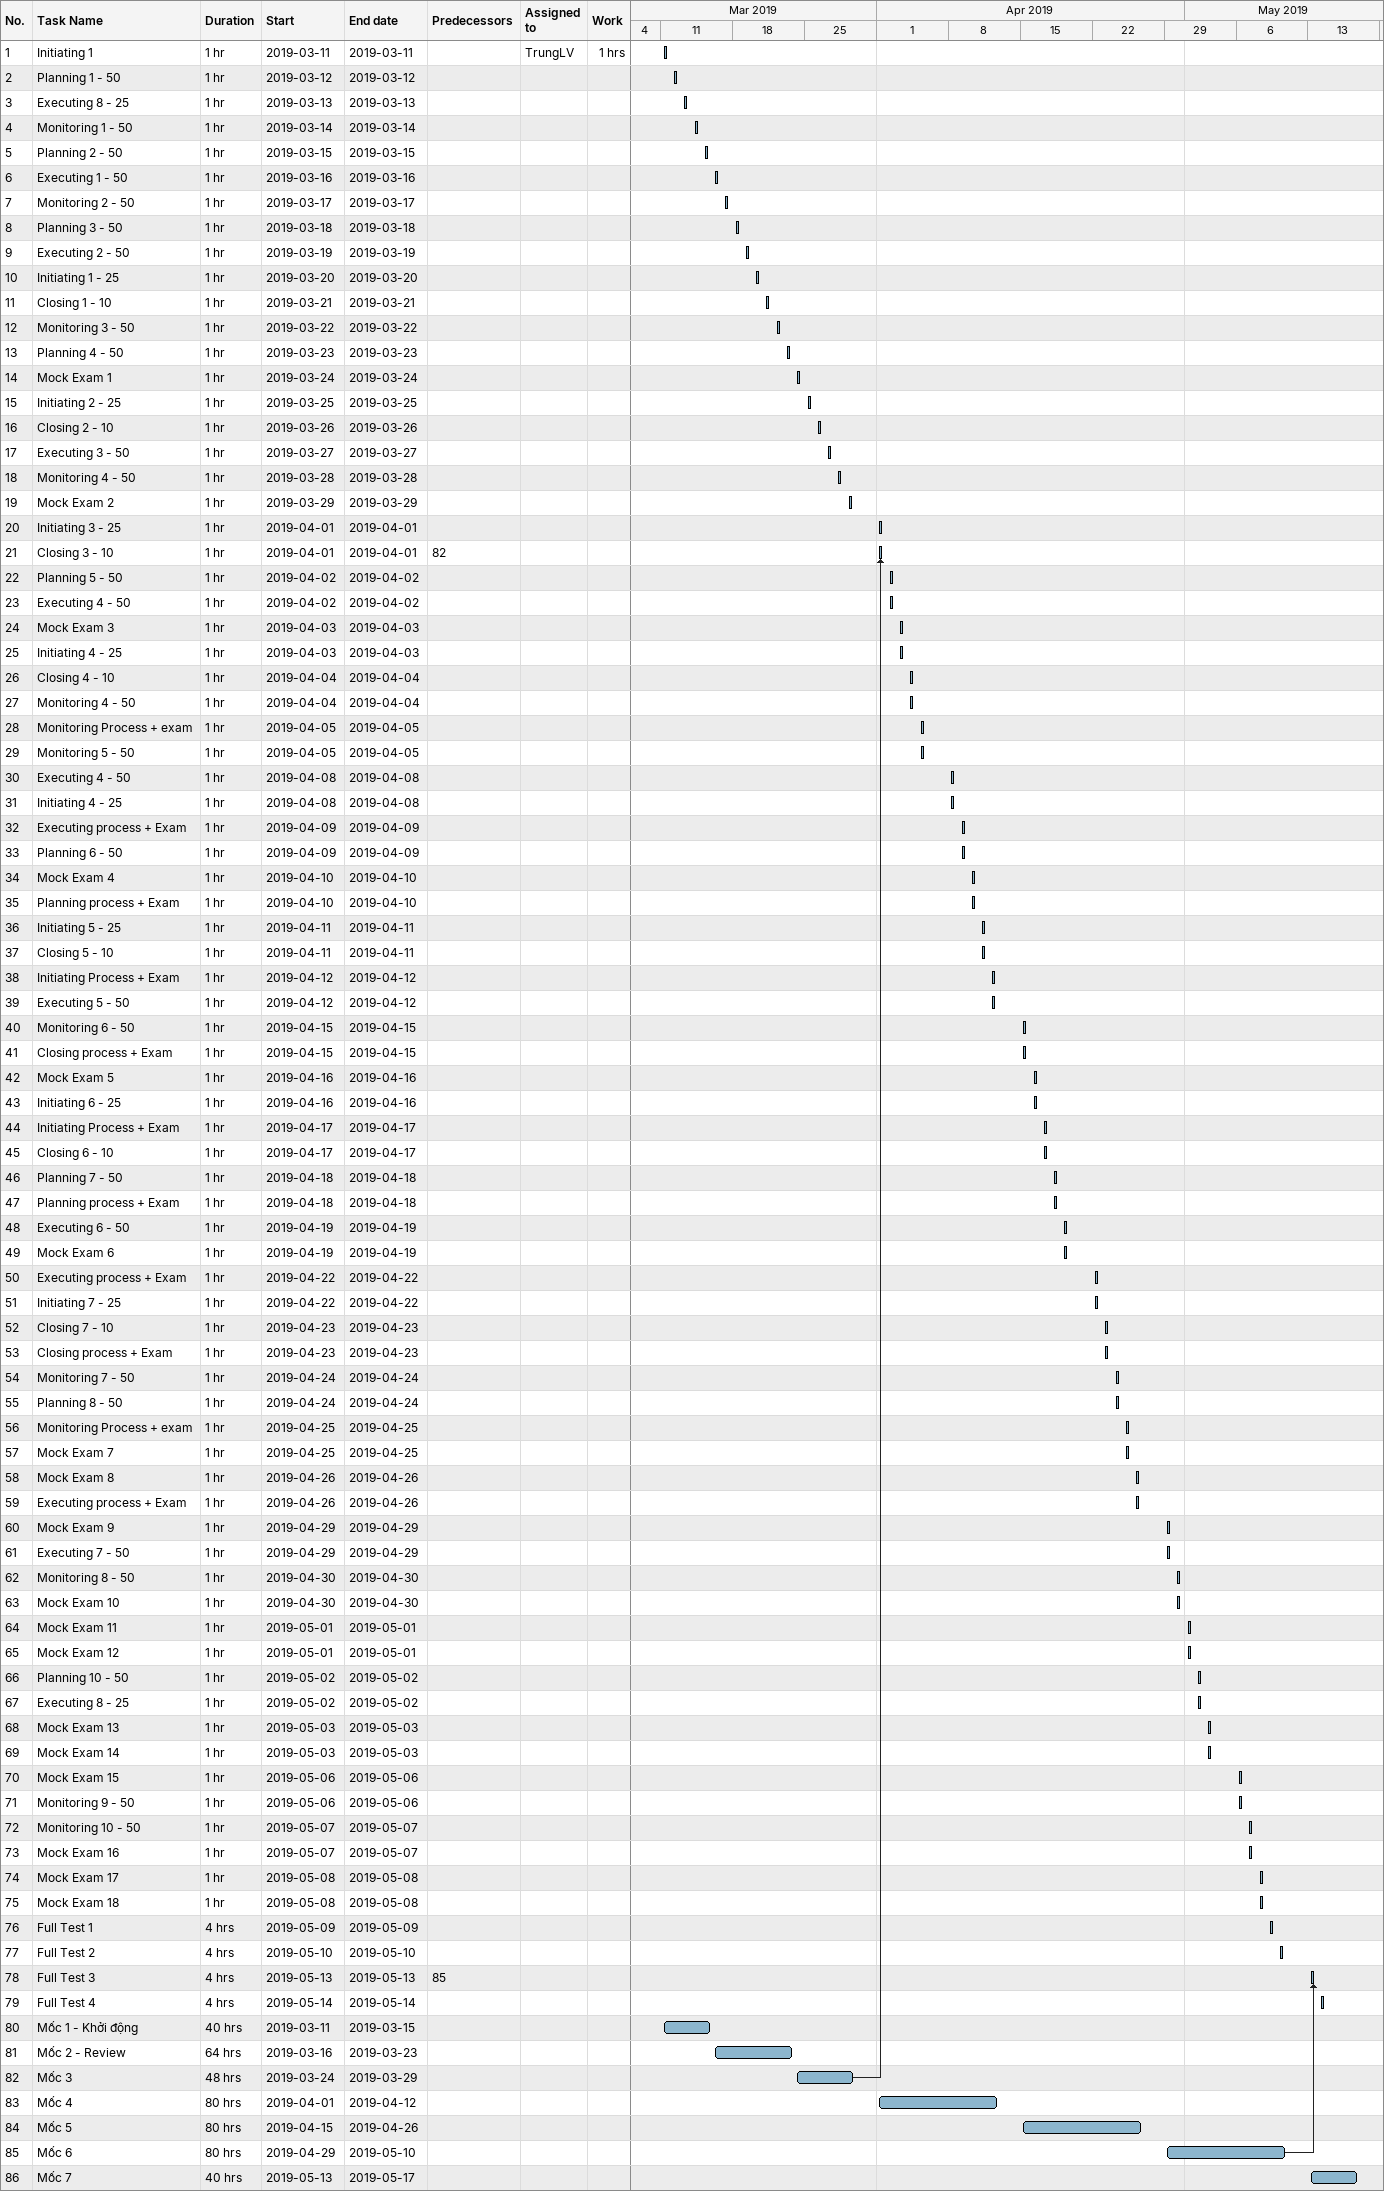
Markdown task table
| ID | Task | Duration | Start | Finish | Predecessors | Resources | Work (h) |
|---|---|---|---|---|---|---|---|
| 1 | Initiating 1 | 1h | 2019-03-11 | 2019-03-11 |  | TrungLV | 1 |
| 2 | Planning 1 - 50 | 1h | 2019-03-12 | 2019-03-12 |  |  |  |
| 3 | Executing 8 - 25 | 1h | 2019-03-13 | 2019-03-13 |  |  |  |
| 4 | Monitoring 1 - 50 | 1h | 2019-03-14 | 2019-03-14 |  |  |  |
| 5 | Planning 2 - 50 | 1h | 2019-03-15 | 2019-03-15 |  |  |  |
| 6 | Executing 1 - 50 | 1h | 2019-03-16 | 2019-03-16 |  |  |  |
| 7 | Monitoring 2 - 50 | 1h | 2019-03-17 | 2019-03-17 |  |  |  |
| 8 | Planning 3 - 50 | 1h | 2019-03-18 | 2019-03-18 |  |  |  |
| 9 | Executing 2 - 50 | 1h | 2019-03-19 | 2019-03-19 |  |  |  |
| 10 | Initiating 1 - 25 | 1h | 2019-03-20 | 2019-03-20 |  |  |  |
| 11 | Closing 1 - 10 | 1h | 2019-03-21 | 2019-03-21 |  |  |  |
| 12 | Monitoring 3 - 50 | 1h | 2019-03-22 | 2019-03-22 |  |  |  |
| 13 | Planning 4 - 50 | 1h | 2019-03-23 | 2019-03-23 |  |  |  |
| 14 | Mock Exam 1 | 1h | 2019-03-24 | 2019-03-24 |  |  |  |
| 15 | Initiating 2 - 25 | 1h | 2019-03-25 | 2019-03-25 |  |  |  |
| 16 | Closing 2 - 10 | 1h | 2019-03-26 | 2019-03-26 |  |  |  |
| 17 | Executing 3 - 50 | 1h | 2019-03-27 | 2019-03-27 |  |  |  |
| 18 | Monitoring 4 - 50 | 1h | 2019-03-28 | 2019-03-28 |  |  |  |
| 19 | Mock Exam 2 | 1h | 2019-03-29 | 2019-03-29 |  |  |  |
| 20 | Initiating 3 - 25 | 1h | 2019-04-01 | 2019-04-01 |  |  |  |
| 21 | Closing 3 - 10 | 1h | 2019-04-01 | 2019-04-01 | 82 |  |  |
| 22 | Planning 5 - 50 | 1h | 2019-04-02 | 2019-04-02 |  |  |  |
| 23 | Executing 4 - 50 | 1h | 2019-04-02 | 2019-04-02 |  |  |  |
| 24 | Mock Exam 3 | 1h | 2019-04-03 | 2019-04-03 |  |  |  |
| 25 | Initiating 4 - 25 | 1h | 2019-04-03 | 2019-04-03 |  |  |  |
| 26 | Closing 4 - 10 | 1h | 2019-04-04 | 2019-04-04 |  |  |  |
| 27 | Monitoring 4 - 50 | 1h | 2019-04-04 | 2019-04-04 |  |  |  |
| 28 | Monitoring Process + exam | 1h | 2019-04-05 | 2019-04-05 |  |  |  |
| 29 | Monitoring 5 - 50 | 1h | 2019-04-05 | 2019-04-05 |  |  |  |
| 30 | Executing 4 - 50 | 1h | 2019-04-08 | 2019-04-08 |  |  |  |
| 31 | Initiating 4 - 25 | 1h | 2019-04-08 | 2019-04-08 |  |  |  |
| 32 | Executing process + Exam | 1h | 2019-04-09 | 2019-04-09 |  |  |  |
| 33 | Planning 6 - 50 | 1h | 2019-04-09 | 2019-04-09 |  |  |  |
| 34 | Mock Exam 4 | 1h | 2019-04-10 | 2019-04-10 |  |  |  |
| 35 | Planning process + Exam | 1h | 2019-04-10 | 2019-04-10 |  |  |  |
| 36 | Initiating 5 - 25 | 1h | 2019-04-11 | 2019-04-11 |  |  |  |
| 37 | Closing 5 - 10 | 1h | 2019-04-11 | 2019-04-11 |  |  |  |
| 38 | Initiating Process + Exam | 1h | 2019-04-12 | 2019-04-12 |  |  |  |
| 39 | Executing 5 - 50 | 1h | 2019-04-12 | 2019-04-12 |  |  |  |
| 40 | Monitoring 6 - 50 | 1h | 2019-04-15 | 2019-04-15 |  |  |  |
| 41 | Closing process + Exam | 1h | 2019-04-15 | 2019-04-15 |  |  |  |
| 42 | Mock Exam 5 | 1h | 2019-04-16 | 2019-04-16 |  |  |  |
| 43 | Initiating 6 - 25 | 1h | 2019-04-16 | 2019-04-16 |  |  |  |
| 44 | Initiating Process + Exam | 1h | 2019-04-17 | 2019-04-17 |  |  |  |
| 45 | Closing 6 - 10 | 1h | 2019-04-17 | 2019-04-17 |  |  |  |
| 46 | Planning 7 - 50 | 1h | 2019-04-18 | 2019-04-18 |  |  |  |
| 47 | Planning process + Exam | 1h | 2019-04-18 | 2019-04-18 |  |  |  |
| 48 | Executing 6 - 50 | 1h | 2019-04-19 | 2019-04-19 |  |  |  |
| 49 | Mock Exam 6 | 1h | 2019-04-19 | 2019-04-19 |  |  |  |
| 50 | Executing process + Exam | 1h | 2019-04-22 | 2019-04-22 |  |  |  |
| 51 | Initiating 7 - 25 | 1h | 2019-04-22 | 2019-04-22 |  |  |  |
| 52 | Closing 7 - 10 | 1h | 2019-04-23 | 2019-04-23 |  |  |  |
| 53 | Closing process + Exam | 1h | 2019-04-23 | 2019-04-23 |  |  |  |
| 54 | Monitoring 7 - 50 | 1h | 2019-04-24 | 2019-04-24 |  |  |  |
| 55 | Planning 8 - 50 | 1h | 2019-04-24 | 2019-04-24 |  |  |  |
| 56 | Monitoring Process + exam | 1h | 2019-04-25 | 2019-04-25 |  |  |  |
| 57 | Mock Exam 7 | 1h | 2019-04-25 | 2019-04-25 |  |  |  |
| 58 | Mock Exam 8 | 1h | 2019-04-26 | 2019-04-26 |  |  |  |
| 59 | Executing process + Exam | 1h | 2019-04-26 | 2019-04-26 |  |  |  |
| 60 | Mock Exam 9 | 1h | 2019-04-29 | 2019-04-29 |  |  |  |
| 61 | Executing 7 - 50 | 1h | 2019-04-29 | 2019-04-29 |  |  |  |
| 62 | Monitoring 8 - 50 | 1h | 2019-04-30 | 2019-04-30 |  |  |  |
| 63 | Mock Exam 10 | 1h | 2019-04-30 | 2019-04-30 |  |  |  |
| 64 | Mock Exam 11 | 1h | 2019-05-01 | 2019-05-01 |  |  |  |
| 65 | Mock Exam 12 | 1h | 2019-05-01 | 2019-05-01 |  |  |  |
| 66 | Planning 10 - 50 | 1h | 2019-05-02 | 2019-05-02 |  |  |  |
| 67 | Executing 8 - 25 | 1h | 2019-05-02 | 2019-05-02 |  |  |  |
| 68 | Mock Exam 13 | 1h | 2019-05-03 | 2019-05-03 |  |  |  |
| 69 | Mock Exam 14 | 1h | 2019-05-03 | 2019-05-03 |  |  |  |
| 70 | Mock Exam 15 | 1h | 2019-05-06 | 2019-05-06 |  |  |  |
| 71 | Monitoring 9 - 50 | 1h | 2019-05-06 | 2019-05-06 |  |  |  |
| 72 | Monitoring 10 - 50 | 1h | 2019-05-07 | 2019-05-07 |  |  |  |
| 73 | Mock Exam 16 | 1h | 2019-05-07 | 2019-05-07 |  |  |  |
| 74 | Mock Exam 17 | 1h | 2019-05-08 | 2019-05-08 |  |  |  |
| 75 | Mock Exam 18 | 1h | 2019-05-08 | 2019-05-08 |  |  |  |
| 76 | Full Test 1 | 4h | 2019-05-09 | 2019-05-09 |  |  |  |
| 77 | Full Test 2 | 4h | 2019-05-10 | 2019-05-10 |  |  |  |
| 78 | Full Test 3 | 4h | 2019-05-13 | 2019-05-13 | 85 |  |  |
| 79 | Full Test 4 | 4h | 2019-05-14 | 2019-05-14 |  |  |  |
| 80 | Mốc 1 - Khởi động | 40h | 2019-03-11 | 2019-03-15 |  |  |  |
| 81 | Mốc 2 - Review | 64h | 2019-03-16 | 2019-03-23 |  |  |  |
| 82 | Mốc 3 | 48h | 2019-03-24 | 2019-03-29 |  |  |  |
| 83 | Mốc 4 | 80h | 2019-04-01 | 2019-04-12 |  |  |  |
| 84 | Mốc 5 | 80h | 2019-04-15 | 2019-04-26 |  |  |  |
| 85 | Mốc 6 | 80h | 2019-04-29 | 2019-05-10 |  |  |  |
| 86 | Mốc 7 | 40h | 2019-05-13 | 2019-05-17 |  |  |  |
